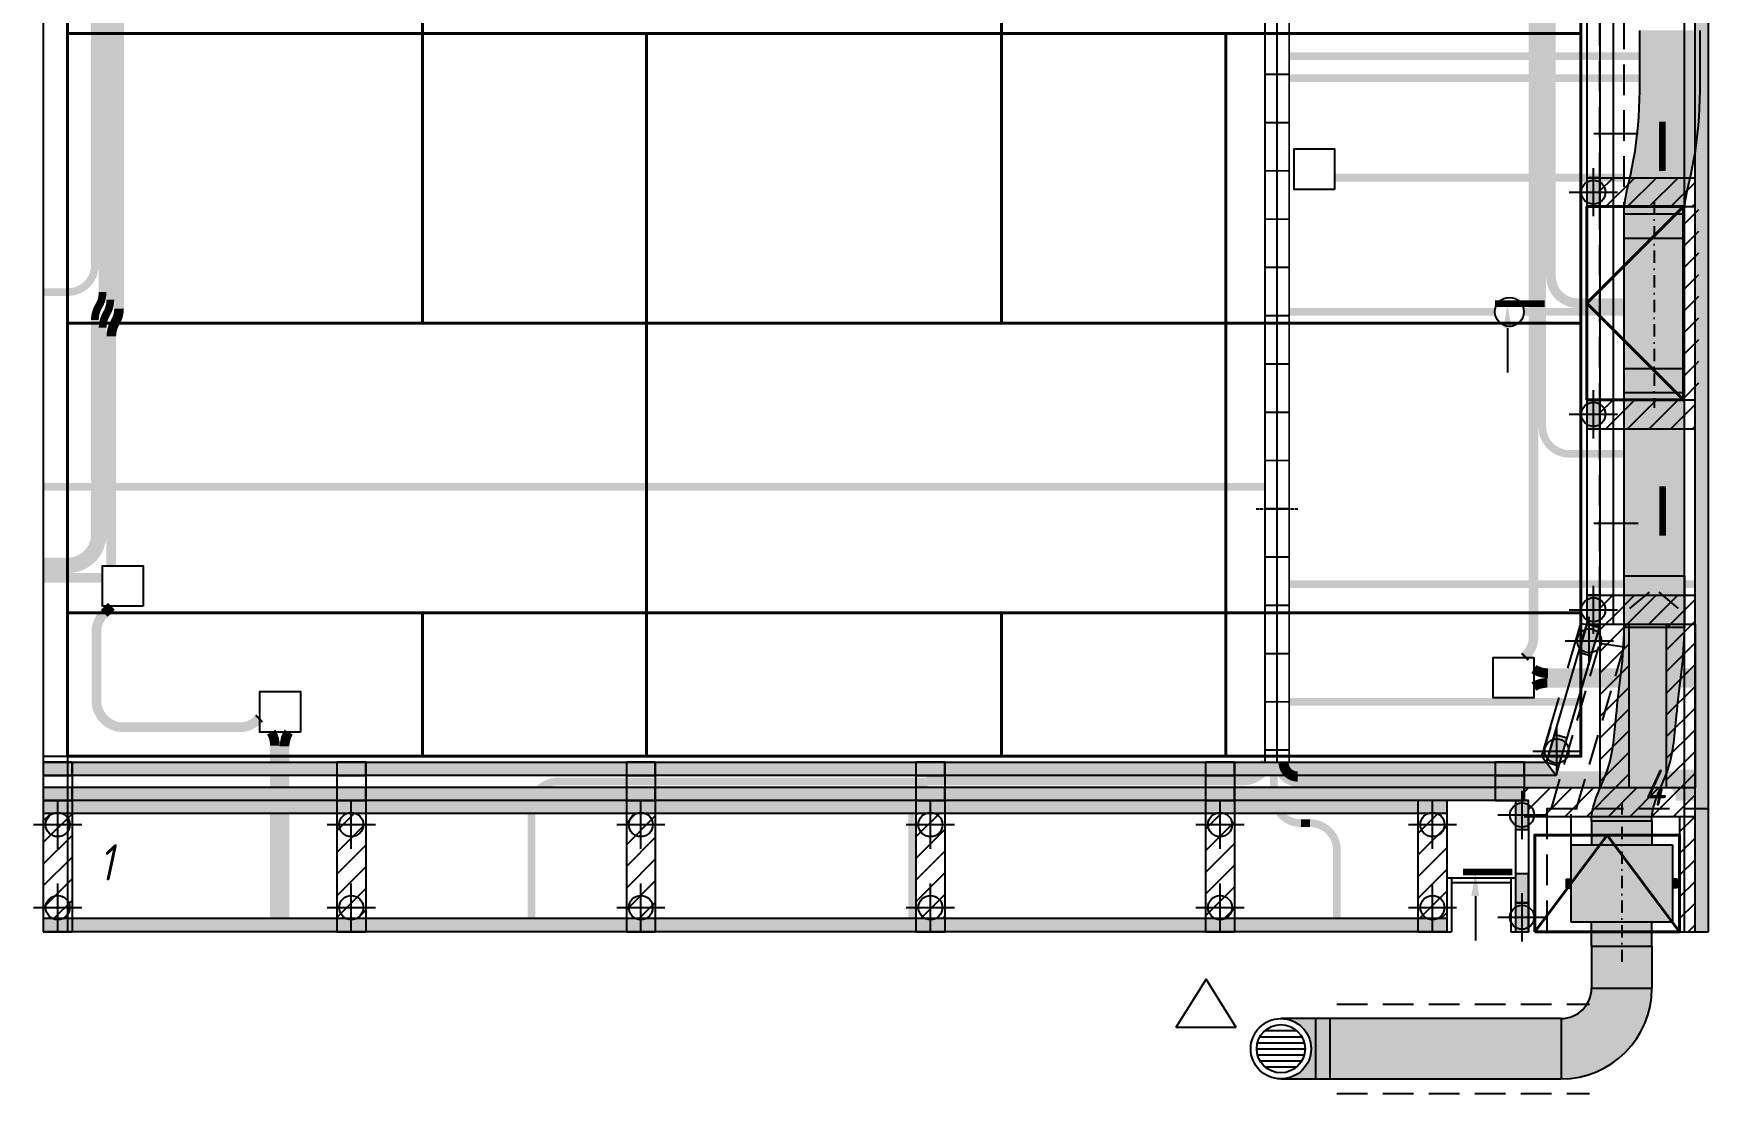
# Model space of a CAD drawing. Header units: millimetres. Extents: x -1962 to 15923, y 2405 to 25636.
# Drawn here: x 4431 to 7911, y 2405 to 4601 of the extents above; entities that cross this region are included whole.
import ezdxf
from ezdxf.enums import TextEntityAlignment as Align

# ---------------------------------------------------------------- set-up
doc = ezdxf.new("R2010")
doc.units = ezdxf.units.MM
doc.header["$PDMODE"] = 34
doc.header["$PDSIZE"] = 50
for name, pattern in [('DASH2DOT', [31.75, 12.7, -6.35, 0, -6.35, 0, -6.35]), ('DASHDOT', [25.4, 12.7, -6.35, 0, -6.35]), ('DASHED', [19.05, 12.7, -6.35])]:
    doc.linetypes.add(name, pattern=pattern)
for name, color, linetype in [('02 ЭОМ и СС', 7, 'Continuous'), ('022 ОВиК приточка', 232, 'Continuous'), ('03 Потолочные конструкции', 5, 'Continuous'), ('031 ГВЛ 1 слой', 7, 'Continuous'), ('032 ГВЛ 2 слой', 7, 'Continuous'), ('05 Кабельные трассы', 7, 'Continuous'), ('10 Перегородки', 4, 'Continuous'), ('12 Разрезы', 7, 'Continuous')]:
    doc.layers.add(name, color=color, linetype=linetype)
doc.layers.add('04 Лючки', color=2, linetype='Continuous', lineweight=40)
doc.styles.add('ГОСТ-ISOCPEUR', font='isocpeui.ttf', dxfattribs={"width": 0.8})

# ---------------------------------------------------------------- blocks, each defined once
blk = doc.blocks.new('решетка d100')
at = {"color": 0, "linetype": 'Continuous', "lineweight": -2}
for p, q in [((-26.5, 30), (26.5, 30)), ((-40, 0), (40, 0)), ((-38.7, 10), (38.7, 10)), ((-34.6, 20), (34.6, 20)), ((-38.7, -10), (38.7, -10)), ((-34.6, -20), (34.6, -20)), ((-26.5, -30), (26.5, -30))]:
    blk.add_line(p, q, dxfattribs=at)
for radius in [50, 40]:
    blk.add_circle((0, 0), radius, dxfattribs=at)
blk = doc.blocks.new('фильтр')
at = {"color": 0, "linetype": 'DASHDOT', "ltscale": 2}
blk.add_line((-105, 248.1), (-105, -92.5), dxfattribs=at)
at = {"color": 0, "lineweight": -2}
for p, q in [((-167.5, 210), (-167.5, 160)), ((-167.5, 210), (-42.5, 210)), ((-42.5, 210), (-42.5, 160)), ((-210, 0), (-210, 160)), ((-210, 160), (0, 160)), ((0, 160), (0, 0)), ((-220, 88.8), (-220, 71.2)), ((-220, 88.8), (-210, 88.8)), ((-220, 71.2), (-210, 71.2)), ((10, 88.8), (0, 88.8)), ((10, 71.2), (0, 71.2)), ((10, 88.8), (10, 71.2)), ((0, 0), (-210, 0)), ((-167.5, -50), (-167.5, 0)), ((-42.5, -50), (-42.5, 0)), ((-167.5, -50), (-42.5, -50))]:
    blk.add_line(p, q, dxfattribs=at)
blk = doc.blocks.new('поворот d125 x 90 сталь')
at = {"color": 0, "lineweight": -2}
for p, q in [((-63, 63), (-63, 188)), ((0, 0), (125, 0))]:
    blk.add_line(p, q, dxfattribs=at)
for radius in [188, 63]:
    blk.add_arc((-63, 0), radius, 0, 90, dxfattribs=at)

msp = doc.modelspace()

# ---------------------------------------------------------------- hatches: boundary and pattern name
at = {"layer": '022 ОВиК приточка', "lineweight": -2}
h = msp.add_hatch(color=256, dxfattribs=at)
edge = h.paths.add_edge_path()
edge.add_spline(control_points=[(7851.234, 4227.115), (7851.234, 4259.242), (7888.806, 4383.178), (7883.734, 4511.961), (7883.734, 4607.115)], knot_values=[0, 0, 0, 0, 96.37978263, 381.84267426, 381.84267426, 381.84267426, 381.84267426], degree=3, periodic=0)
edge.add_line((7883.734, 4607.115), (7758.734, 4607.115))
edge.add_spline(control_points=[(7758.734, 4607.115), (7758.734, 4511.961), (7763.806, 4383.178), (7726.234, 4259.242), (7726.234, 4227.115)], knot_values=[0, 0, 0, 0, 285.46289163, 381.84267426, 381.84267426, 381.84267426, 381.84267426], degree=3, periodic=0)
edge.add_line((7726.234, 4227.115), (7851.234, 4227.115))
h = msp.add_hatch(color=256, dxfattribs=at)
h.paths.add_polyline_path([(7851.234, 4177.115), (7851.234, 4227.115), (7788.734, 4227.115), (7788.734, 4177.115)])
h.paths.add_polyline_path([(7851.234, 3907.115), (7851.234, 4177.115), (7788.734, 4177.115), (7788.734, 3907.115)])
h.paths.add_polyline_path([(7788.734, 4177.115), (7788.734, 4227.115), (7726.234, 4227.115), (7726.234, 4177.115)])
h.paths.add_polyline_path([(7788.734, 3907.115), (7788.734, 4177.115), (7726.234, 4177.115), (7726.234, 3907.115)])
h.paths.add_polyline_path([(7788.734, 3857.115), (7788.734, 3907.115), (7726.234, 3907.115), (7726.234, 3857.115)])
h.paths.add_polyline_path([(7851.234, 3857.115), (7851.234, 3907.115), (7788.734, 3907.115), (7788.734, 3857.115)])
for points in [[(7851.234, 3477.115), (7851.234, 3857.115), (7726.234, 3857.115), (7726.234, 3477.115)], [(7851.234, 3370.115), (7726.234, 3370.115), (7726.234, 3477.115), (7851.234, 3477.115)], [(7721.234, 2920.115), (7721.234, 2970.115), (7658.734, 2970.115), (7658.734, 2920.115)], [(7783.734, 2920.115), (7783.734, 2970.115), (7721.234, 2970.115), (7721.234, 2920.115)], [(7721.234, 2760.115), (7721.234, 2920.115), (7658.734, 2920.115), (7616.234, 2920.115), (7616.234, 2848.873), (7616.234, 2831.358), (7616.234, 2760.115), (7658.734, 2760.115)], [(7826.234, 2760.115), (7826.234, 2831.358), (7826.234, 2848.873), (7826.234, 2920.115), (7783.734, 2920.115), (7721.234, 2920.115), (7721.234, 2760.115), (7783.734, 2760.115)], [(7616.234, 2831.358), (7616.234, 2848.873), (7606.234, 2848.873), (7606.234, 2831.358)], [(7836.234, 2831.358), (7836.234, 2848.873), (7826.234, 2848.873), (7826.234, 2831.358)], [(7721.234, 2710.115), (7721.234, 2760.115), (7658.734, 2760.115), (7658.734, 2710.115)], [(7783.734, 2710.115), (7783.734, 2760.115), (7721.234, 2760.115), (7721.234, 2710.115)], [(7783.734, 2623.115), (7783.734, 2710.115), (7721.234, 2710.115), (7658.734, 2710.115), (7658.734, 2623.115)], [(7595.734, 2435.115, 0.41421356), (7783.734, 2623.115), (7658.734, 2623.115, -0.41421356), (7595.734, 2560.115)], [(7595.734, 2435.115), (7595.734, 2560.115), (7116.688, 2560.115), (7116.688, 2435.115)]]:
    msp.add_hatch(color=256, dxfattribs=at).paths.add_polyline_path(points)
h = msp.add_hatch(color=256, dxfattribs=at)
edge = h.paths.add_edge_path()
edge.add_spline(control_points=[(7786.723, 2995.115), (7793.132, 3023.209), (7827.561, 3083.572), (7834.515, 3211.695), (7851.234, 3308.679), (7851.234, 3370.115)], knot_values=[25.48124347, 25.48124347, 25.48124347, 25.48124347, 112.84580341, 222.96944409, 407.27764169, 407.27764169, 407.27764169, 407.27764169], degree=3, periodic=0)
edge.add_line((7851.234, 3370.115), (7726.234, 3370.115))
edge.add_line((7726.234, 3370.115), (7726.234, 3370.016))
edge.add_line((7726.234, 3370.016), (7726.234, 3330.404))
edge.add_line((7726.234, 3330.404), (7724.539, 3324.642))
edge.add_spline(control_points=[(7724.539, 3324.642), (7721.329, 3278.605), (7708.685, 3196.398), (7702.561, 3083.572), (7668.132, 3023.209), (7661.723, 2995.115)], knot_values=[25.48124347, 25.48124347, 25.48124347, 25.48124347, 164.20457889, 274.32821957, 361.69277952, 361.69277952, 361.69277952, 361.69277952], degree=3, periodic=0)
edge.add_line((7661.723, 2995.115), (7786.723, 2995.115))
edge = h.paths.add_edge_path()
edge.add_line((7658.734, 2970.115), (7721.234, 2970.115))
edge.add_line((7721.234, 2970.115), (7721.234, 2995.115))
edge.add_line((7721.234, 2995.115), (7661.723, 2995.115))
edge.add_spline(control_points=[(7661.723, 2995.115), (7659.853, 2986.921), (7658.734, 2978.609), (7658.734, 2970.115)], knot_values=[0, 0, 0, 0, 25.48124347, 25.48124347, 25.48124347, 25.48124347], degree=3, periodic=0)
edge = h.paths.add_edge_path()
edge.add_spline(control_points=[(7783.734, 2970.115), (7783.734, 2978.609), (7784.853, 2986.921), (7786.723, 2995.115)], knot_values=[0, 0, 0, 0, 25.48124347, 25.48124347, 25.48124347, 25.48124347], degree=3, periodic=0)
edge.add_line((7786.723, 2995.115), (7721.234, 2995.115))
edge.add_line((7721.234, 2995.115), (7721.234, 2970.115))
edge.add_line((7721.234, 2970.115), (7783.734, 2970.115))
h = msp.add_hatch(color=256, dxfattribs=at)
h.paths.add_polyline_path([(7116.688, 2435.115), (7116.688, 2560.115), (7086.688, 2560.115), (7086.688, 2435.115)])
h.paths.add_polyline_path([(7086.688, 2435.115), (7086.688, 2560.115), (7015.188, 2560.115, -0.41421356), (7077.688, 2497.615, -0.41421356), (7015.188, 2435.115)])
at = {"layer": '03 Потолочные конструкции', "lineweight": -2}
for color, points in [(9, [(7901.234, 7090.115), (7901.234, 7510.115), (7841.234, 7510.115), (7841.234, 7483.115), (7873.234, 7483.115), (7873.234, 3376.93), (7873.234, 3038.99), (7873.234, 2740.115), (7901.234, 2740.115), (7901.234, 6980.115)]), (252, [(7649.234, 4242.115), (7676.234, 4242.115), (7676.234, 4302.115), (7649.234, 4302.115)]), (252, [(7649.234, 3782.115), (7676.234, 3782.115), (7676.234, 3842.115), (7649.234, 3842.115)]), (252, [(7649.234, 3376.93), (7676.234, 3376.93), (7676.234, 3436.93), (7649.234, 3436.93)]), (252, [(7632.302, 3319.368), (7658.205, 3311.749), (7675.137, 3369.31), (7649.234, 3376.93)]), (252, [(7565.122, 3090.99), (7591.025, 3083.371), (7607.957, 3140.932), (7582.055, 3148.552)]), (252, [(4451.234, 3090.99), (4451.234, 3063.99), (4511.234, 3063.99), (4511.234, 3090.99)]), (252, [(5059.234, 3090.99), (5059.234, 3063.99), (5119.234, 3063.99), (5119.234, 3090.99)]), (252, [(5659.234, 3090.99), (5659.234, 3063.99), (5719.234, 3063.99), (5719.234, 3090.99)]), (252, [(6259.234, 3090.99), (6259.234, 3063.99), (6319.234, 3063.99), (6319.234, 3090.99)]), (252, [(6859.234, 3090.99), (6859.234, 3063.99), (6919.234, 3063.99), (6919.234, 3090.99)]), (252, [(7459.234, 3090.99), (7459.234, 3063.99), (7519.234, 3063.99), (7519.234, 3090.99)]), (252, [(4451.234, 3038.99), (4451.234, 3011.99), (4511.234, 3011.99), (4511.234, 3038.99)]), (252, [(5059.234, 3038.99), (5059.234, 3011.99), (5119.234, 3011.99), (5119.234, 3038.99)]), (252, [(5659.234, 3038.99), (5659.234, 3011.99), (5719.234, 3011.99), (5719.234, 3038.99)]), (252, [(6259.234, 3038.99), (6259.234, 3011.99), (6319.234, 3011.99), (6319.234, 3038.99)]), (252, [(6859.234, 3038.99), (6859.234, 3011.99), (6919.234, 3011.99), (6919.234, 3038.99)]), (252, [(7459.234, 3038.99), (7459.234, 3011.99), (7519.234, 3011.99), (7519.234, 3038.99)]), (252, [(7501.234, 2951.99), (7528.234, 2951.99), (7528.234, 3011.99), (7501.234, 3011.99)]), (252, [(7501.234, 2800.115), (7528.234, 2800.115), (7528.234, 2860.115), (7501.234, 2860.115)]), (252, [(7501.234, 2740.115), (7528.234, 2740.115), (7528.234, 2800.115), (7501.234, 2800.115)])]:
    msp.add_hatch(color=color, dxfattribs=at).paths.add_polyline_path(points)
h = msp.add_hatch(dxfattribs=at)
h.set_pattern_fill('ANSI31', color=256, scale=10, style=0)
h.set_pattern_definition([(45, (0, 460), (-22.45064, 22.45064), [])])
h.paths.add_polyline_path([(7873.234, 4242.115), (7873.234, 4302.115), (7703.234, 4302.115), (7703.234, 4242.115)])
h.paths.add_polyline_path([(7703.234, 4242.115), (7703.234, 4302.115), (7676.234, 4302.115), (7676.234, 4242.115)])
h = msp.add_hatch(dxfattribs=at)
h.set_pattern_fill('ANSI31', color=256, scale=10, style=0)
h.set_pattern_definition([(45, (8, 0), (-22.45064, 22.45064), [])])
h.paths.add_polyline_path([(7881.234, 3842.115), (7881.234, 4242.115), (7849.234, 4242.115), (7849.234, 3842.115)])
h = msp.add_hatch(dxfattribs=at)
h.set_pattern_fill('ANSI31', color=256, scale=10, style=0)
h.paths.add_polyline_path([(7873.234, 3782.115), (7873.234, 3842.115), (7703.234, 3842.115), (7703.234, 3782.115)])
h.paths.add_polyline_path([(7703.234, 3782.115), (7703.234, 3842.115), (7676.234, 3842.115), (7676.234, 3782.115)])
h = msp.add_hatch(dxfattribs=at)
h.set_pattern_fill('ANSI31', color=256, scale=10, style=0)
h.paths.add_polyline_path([(7703.234, 3376.93), (7703.234, 3436.93), (7676.234, 3436.93), (7676.234, 3376.93)])
h = msp.add_hatch(dxfattribs=at)
h.set_pattern_fill('ANSI31', color=256, scale=10, style=0)
h.paths.add_polyline_path([(7873.234, 3376.93), (7873.234, 3436.93), (7703.234, 3436.93), (7703.234, 3376.93)])
h = msp.add_hatch(dxfattribs=at)
h.set_pattern_fill('ANSI31', color=256, scale=10, style=0)
h.paths.add_polyline_path([(7736.234, 3038.99), (7736.234, 3376.93), (7676.234, 3376.93), (7676.234, 3038.99)])
h = msp.add_hatch(dxfattribs=at)
h.set_pattern_fill('ANSI31', color=256, scale=10, style=0)
h.paths.add_polyline_path([(7873.234, 3038.99), (7873.234, 3376.93), (7813.234, 3376.93), (7813.234, 3038.99)])
h = msp.add_hatch(color=9, dxfattribs=at)
h.paths.add_polyline_path([(7585.324, 3063.99), (7565.122, 3090.99), (7519.234, 3090.99), (7519.234, 3063.99)])
h.paths.add_polyline_path([(7459.234, 3063.99), (7459.234, 3090.99), (6919.234, 3090.99), (6919.234, 3063.99)])
h.paths.add_polyline_path([(6859.234, 3063.99), (6859.234, 3090.99), (6319.234, 3090.99), (6319.234, 3063.99)])
h.paths.add_polyline_path([(6259.234, 3063.99), (6259.234, 3090.99), (5719.234, 3090.99), (5719.234, 3063.99)])
h.paths.add_polyline_path([(5659.234, 3063.99), (5659.234, 3090.99), (5119.234, 3090.99), (5119.234, 3063.99)])
h.paths.add_polyline_path([(5059.234, 3063.99), (5059.234, 3090.99), (4511.234, 3090.99), (4511.234, 3063.99)])
h = msp.add_hatch(color=9, dxfattribs=at)
h.paths.add_polyline_path([(5059.234, 3011.99), (5059.234, 3038.99), (4511.234, 3038.99), (4511.234, 3011.99)])
h.paths.add_polyline_path([(5659.234, 3011.99), (5659.234, 3038.99), (5119.234, 3038.99), (5119.234, 3011.99)])
h.paths.add_polyline_path([(6259.234, 3011.99), (6259.234, 3038.99), (5719.234, 3038.99), (5719.234, 3011.99)])
h.paths.add_polyline_path([(6859.234, 3011.99), (6859.234, 3038.99), (6319.234, 3038.99), (6319.234, 3011.99)])
h.paths.add_polyline_path([(7459.234, 3011.99), (7459.234, 3038.99), (6919.234, 3038.99), (6919.234, 3011.99)])
h = msp.add_hatch(dxfattribs=at)
h.set_pattern_fill('ANSI31', color=256, scale=10, style=0)
h.paths.add_polyline_path([(7873.234, 2978.99), (7873.234, 3038.99), (7519.234, 3038.99), (7519.234, 3011.99), (7528.234, 3011.99), (7528.234, 2978.99)])
h = msp.add_hatch(color=9, dxfattribs=at)
h.paths.add_polyline_path([(7299.234, 2984.99), (7299.234, 3011.99), (6919.234, 3011.99), (6919.234, 2984.99)])
h.paths.add_polyline_path([(6859.234, 2984.99), (6859.234, 3011.99), (6319.234, 3011.99), (6319.234, 2984.99)])
h.paths.add_polyline_path([(6259.234, 2984.99), (6259.234, 3011.99), (5719.234, 3011.99), (5719.234, 2984.99)])
h.paths.add_polyline_path([(5659.234, 2984.99), (5659.234, 3011.99), (5119.234, 3011.99), (5119.234, 2984.99)])
h.paths.add_polyline_path([(5059.234, 2984.99), (5059.234, 3011.99), (4511.234, 3011.99), (4511.234, 2984.99)])
h.paths.add_polyline_path([(4511.234, 2984.99), (4511.234, 3011.99), (4451.234, 3011.99), (4451.234, 2984.99)])
h.paths.add_polyline_path([(5119.234, 2984.99), (5119.234, 3011.99), (5059.234, 3011.99), (5059.234, 2984.99)])
h.paths.add_polyline_path([(5719.234, 2984.99), (5719.234, 3011.99), (5659.234, 3011.99), (5659.234, 2984.99)])
h.paths.add_polyline_path([(6319.234, 2984.99), (6319.234, 3011.99), (6259.234, 3011.99), (6259.234, 2984.99)])
h.paths.add_polyline_path([(6919.234, 2984.99), (6919.234, 3011.99), (6859.234, 3011.99), (6859.234, 2984.99)])
h.paths.add_polyline_path([(7359.234, 2984.99), (7359.234, 3011.99), (7299.234, 3011.99), (7299.234, 2984.99)])
h = msp.add_hatch(dxfattribs=at)
h.set_pattern_fill('ANSI31', color=256, scale=10, style=0)
h.paths.add_polyline_path([(4511.234, 2767.115), (4511.234, 2984.99), (4451.234, 2984.99), (4451.234, 2767.115)])
h = msp.add_hatch(dxfattribs=at)
h.set_pattern_fill('ANSI31', color=256, scale=10, style=0)
h.paths.add_polyline_path([(5119.234, 2767.115), (5119.234, 2984.99), (5059.234, 2984.99), (5059.234, 2767.115)])
h = msp.add_hatch(dxfattribs=at)
h.set_pattern_fill('ANSI31', color=256, scale=10, style=0)
h.paths.add_polyline_path([(5719.234, 2767.115), (5719.234, 2984.99), (5659.234, 2984.99), (5659.234, 2767.115)])
h = msp.add_hatch(dxfattribs=at)
h.set_pattern_fill('ANSI31', color=256, scale=10, style=0)
h.paths.add_polyline_path([(6319.234, 2767.115), (6319.234, 2984.99), (6259.234, 2984.99), (6259.234, 2767.115)])
h = msp.add_hatch(dxfattribs=at)
h.set_pattern_fill('ANSI31', color=256, scale=10, style=0)
h.paths.add_polyline_path([(6919.234, 2767.115), (6919.234, 2984.99), (6859.234, 2984.99), (6859.234, 2767.115)])
h = msp.add_hatch(dxfattribs=at)
h.set_pattern_fill('ANSI31', color=256, scale=10, style=0)
h.paths.add_polyline_path([(7359.234, 2767.115), (7359.234, 2984.99), (7299.234, 2984.99), (7299.234, 2767.115)])
h = msp.add_hatch(dxfattribs=at)
h.set_pattern_fill('ANSI31', color=256, scale=10, style=0)
h.paths.add_polyline_path([(7873.234, 2740.115), (7873.234, 2978.99), (7841.234, 2978.99), (7841.234, 2740.115)])
h = msp.add_hatch(color=9, dxfattribs=at)
h.paths.add_polyline_path([(7299.234, 2740.115), (7299.234, 2767.115), (6919.234, 2767.115), (6919.234, 2740.115)])
h.paths.add_polyline_path([(6859.234, 2740.115), (6859.234, 2767.115), (6319.234, 2767.115), (6319.234, 2740.115)])
h.paths.add_polyline_path([(6259.234, 2740.115), (6259.234, 2767.115), (5719.234, 2767.115), (5719.234, 2740.115)])
h.paths.add_polyline_path([(5659.234, 2740.115), (5659.234, 2767.115), (5119.234, 2767.115), (5119.234, 2740.115)])
h.paths.add_polyline_path([(5059.234, 2740.115), (5059.234, 2767.115), (4511.234, 2767.115), (4511.234, 2740.115)])
h.paths.add_polyline_path([(4511.234, 2740.115), (4511.234, 2767.115), (4451.234, 2767.115), (4451.234, 2740.115)])
h.paths.add_polyline_path([(5119.234, 2740.115), (5119.234, 2767.115), (5059.234, 2767.115), (5059.234, 2740.115)])
h.paths.add_polyline_path([(5719.234, 2740.115), (5719.234, 2767.115), (5659.234, 2767.115), (5659.234, 2740.115)])
h.paths.add_polyline_path([(6319.234, 2740.115), (6319.234, 2767.115), (6259.234, 2767.115), (6259.234, 2740.115)])
h.paths.add_polyline_path([(6919.234, 2740.115), (6919.234, 2767.115), (6859.234, 2767.115), (6859.234, 2740.115)])
h.paths.add_polyline_path([(7359.234, 2740.115), (7359.234, 2767.115), (7299.234, 2767.115), (7299.234, 2740.115)])

# ---------------------------------------------------------------- linework, layer by layer
at = {"layer": '02 ЭОМ и СС', "color": 3}
msp.add_lwpolyline([(4451.234, 4065.115, 16, 16, 0), (4502.234, 4065.115, 16, 16, 0.41421356), (4558.234, 4121.115, 16, 16, 0), (4558.234, 5257.426, 16, 16, -0.13610611), (4566.234, 5286.271, 16, 16, 0.13610611), (4574.234, 5315.115, 16, 16, 0), (4574.234, 5809.426, 16, 16, -0.13610611), (4582.234, 5838.271, 16, 16, 0.13610611), (4590.234, 5867.115, 16, 16, 0), (4590.234, 7354.115, 16, 16, -0.41421356), (4700.234, 7464.115, 16, 16, 0), (6982.4, 7464.115, 16, 16, 0)], format="xyseb", dxfattribs=at)
at = {"layer": '02 ЭОМ и СС', "color": 111, "const_width": 16}
msp.add_lwpolyline([(4451.234, 3507.115), (4502.234, 3507.115, 0.41421356), (4558.234, 3563.115), (4558.234, 4007.426, -0.13610611), (4566.234, 4036.271, 0.13610611), (4574.234, 4065.115), (4574.234, 5241.426, -0.13610611), (4582.234, 5270.271, 0.13610611), (4590.234, 5299.115), (4590.234, 5793.426, -0.13610611), (4598.234, 5822.271, 0.13610611), (4606.234, 5851.115), (4606.234, 7354.115, -0.41421356), (4700.234, 7448.115), (6982.4, 7448.115)], format="xyb", dxfattribs=at)
at = {"layer": '02 ЭОМ и СС', "color": 5}
msp.add_lwpolyline([(7526.734, 7099.615, 20, 20, 0), (7558.332, 7068.017, 20, 20, -0.19891237), (7574.734, 7028.419, 20, 20, 0), (7574.734, 4098.115, 20, 20, 0.41421356), (7630.734, 4042.115, 20, 20, 0), (7726.234, 4042.115, 20, 20, 0)], format="xyseb", dxfattribs=at)
at = {"layer": '02 ЭОМ и СС', "color": 3, "const_width": 16}
for points in [[(7478.129, 6518.481), (7513.019, 6483.591, -0.19891237), (7524.734, 6455.307), (7524.734, 5550.115, 0.13610611), (7532.734, 5521.271, -0.13610611), (7540.734, 5492.426), (7540.734, 5153.306, 0.13610611), (7548.734, 5124.461, -0.13610611), (7556.734, 5095.617), (7556.734, 3786.115, 0.41421356), (7612.734, 3730.115), (7756.984, 3730.115)], [(4664.842, 5859.656), (4622.636, 5817.451, 0.19891237), (4606.234, 5777.853), (4606.234, 5283.115, -0.13610611), (4598.234, 5254.271, 0.13610611), (4590.234, 5225.426), (4590.234, 4049.115, -0.13610611), (4582.234, 4020.271, 0.13610611), (4574.234, 3991.426), (4574.234, 3563.46, -0.41512817), (4502.234, 3491.115), (4451.234, 3491.115)]]:
    msp.add_lwpolyline(points, format="xyb", dxfattribs=at)
at = {"layer": '02 ЭОМ и СС', "color": 1}
for points in [[(4704.234, 5859.656, 20, 20, 0), (4640.636, 5796.058, 20, 20, 0.19891237), (4624.234, 5756.46, 20, 20, 0), (4624.234, 5265.115, 20, 20, -0.13610611), (4616.234, 5236.271, 20, 20, 0.13610611), (4608.234, 5207.426, 20, 20, 0), (4608.234, 4031.115, 20, 20, -0.13610611), (4600.234, 4002.271, 20, 20, 0.13610611), (4592.234, 3973.426, 20, 20, 0), (4592.234, 3498.344, 20, 20, 0)], [(7458.734, 4024.115, 16, 16, 0), (7032.4, 4024.115, 16, 16, 0)], [(7726.234, 4024.115, 16, 16, 0), (7518.734, 4024.115, 16, 16, 0)], [(4592.234, 3414.344, 20, 20, 0), (4577.636, 3399.746, 20, 20, 0.19891237), (4561.234, 3360.148, 20, 20, 0), (4561.234, 3219.49, 20, 20, 0.41421356), (4617.234, 3163.49, 20, 20, 0), (4857.393, 3163.49, 20, 20, 0.19891237), (4896.991, 3179.892, 20, 20, 0), (4899.898, 3182.799, 20, 20, 0)]]:
    msp.add_lwpolyline(points, format="xyseb", dxfattribs=at)
at = {"layer": '02 ЭОМ и СС', "color": 1, "flags": 128}
msp.add_lwpolyline([(7500.756, 4698.981, 20, 20, 0), (7522.332, 4677.405, 20, 20, -0.19891237), (7538.734, 4637.807, 20, 20, 0), (7538.734, 3351.005, 20, 20, -0.19891237), (7522.332, 3311.407, 20, 20, 0), (7519.204, 3308.278, 20, 20, 0)], format="xyseb", dxfattribs=at)
at = {"layer": '02 ЭОМ и СС', "color": 6, "const_width": 16, "flags": 128}
for points in [[(7901.234, 4554.115), (7032.4, 4554.115)], [(7901.234, 4508.111), (7032.4, 4508.111)], [(4451.234, 3661.763), (6982.4, 3661.763)]]:
    msp.add_lwpolyline(points, dxfattribs=at)
at = {"layer": '02 ЭОМ и СС', "lineweight": -2}
for points in [[(7126.4, 4277.942), (7042.4, 4277.942), (7042.4, 4361.942), (7126.4, 4361.942)], [(4658.234, 3414.344), (4574.234, 3414.344), (4574.234, 3498.344), (4658.234, 3498.344)], [(7539.182, 3308.278), (7539.182, 3224.278), (7455.182, 3224.278), (7455.182, 3308.278)], [(4983.898, 3153.49), (4899.898, 3153.49), (4899.898, 3237.49), (4983.898, 3237.49)]]:
    msp.add_lwpolyline(points, close=True, dxfattribs=at)
at = {"layer": '02 ЭОМ и СС', "color": 7, "const_width": 16}
for points in [[(7726.234, 4302.115), (7126.4, 4302.115)], [(7901.234, 3460.115), (7032.4, 3460.115)], [(7640.545, 3216.278), (7032.54, 3216.278)]]:
    msp.add_lwpolyline(points, dxfattribs=at)
at = {"layer": '02 ЭОМ и СС', "color": 1, "const_width": 20}
msp.add_lwpolyline([(4451.234, 3473.115), (4574.234, 3473.115)], dxfattribs=at)
for points in [[(7901.234, 3275.615), (7568.64, 3275.615, -0.1393703), (7539.182, 3283.989, -0.05793594)], [(7901.234, 3255.615), (7567.313, 3255.615, 0.13233903), (7539.182, 3248.037, 0.06486582)], [(4931.234, 2740.115), (4931.234, 3125.359, 0.13233903), (4923.656, 3153.49, 0.06486582)], [(4951.234, 2740.115), (4951.234, 3124.033, -0.1393703), (4959.608, 3153.49, -0.05793594)]]:
    msp.add_lwpolyline(points, format="xyb", dxfattribs=at)
at = {"layer": '02 ЭОМ и СС', "color": 7}
for points in [[(6991.066, 3090.99, 16, 16, -0.33131222), (6937.098, 3051.49, 16, 16, 0), (5518.567, 3051.49, 16, 16, 0)], [(7000.765, 3090.99, 16, 16, 0), (7000.765, 3020.99, 16, 16, 0.41421356), (7056.765, 2964.99, 16, 16, 0), (7075.234, 2964.99, 16, 16, 0)], [(5518.567, 3051.49, 16, 16, 0.41421356), (5462.567, 2995.49, 16, 16, 0), (5462.567, 2767.115, 16, 16, 0)], [(7833.194, 3051.49, 16, 16, 0), (7901.234, 3051.49, 16, 16, 0)], [(7833.194, 3019.49, 16, 16, 0), (7901.234, 3019.49, 16, 16, 0)], [(7075.234, 2964.99, 16, 16, -0.41421356), (7131.234, 2908.99, 16, 16, 0), (7131.234, 2767.115, 16, 16, 0)]]:
    msp.add_lwpolyline(points, format="xyseb", dxfattribs=at)
at = {"layer": '02 ЭОМ и СС', "color": 254}
for points in [[(6981.51, 3093.937, 16, 16, -0.3315426), (6937.141, 3061.49, 16, 16, 0), (6317.247, 3061.49, 16, 16, 0)], [(6317.247, 3061.49, 16, 16, 0.41421356), (6251.247, 2995.49, 16, 16, 0), (6251.247, 2740.115, 16, 16, 0)], [(7833.194, 3067.49, 16, 16, 0), (7901.234, 3067.49, 16, 16, 0)], [(7833.194, 3035.49, 16, 16, 0), (7901.234, 3035.49, 16, 16, 0)]]:
    msp.add_lwpolyline(points, format="xyseb", dxfattribs=at)
at = {"layer": '02 ЭОМ и СС', "color": 7, "const_width": 16}
for points in [[(7008.227, 3090.99, 0.41421356), (7050.227, 3048.99), (7821.521, 3048.99), (7851.021, 3019.49)], [(7018.227, 3090.99, 0.41421356), (7050.227, 3058.99), (7851.021, 3058.99)]]:
    msp.add_lwpolyline(points, format="xyb", dxfattribs=at)
at = {"layer": '02 ЭОМ и СС', "color": 254, "const_width": 16}
for points in [[(7013.227, 3090.99, 0.41421356), (7050.227, 3053.99), (7832.521, 3053.99), (7851.021, 3035.49)], [(7023.227, 3090.99, 0.41421356), (7050.227, 3063.99), (7851.021, 3063.99)]]:
    msp.add_lwpolyline(points, format="xyb", dxfattribs=at)
at = {"layer": '02 ЭОМ и СС', "lineweight": -2}
msp.add_circle((7488.734, 4024.115), 30, dxfattribs=at)
at = {"layer": '022 ОВиК приточка', "color": 7, "linetype": 'DASHED', "lineweight": -2, "ltscale": 5}
for p, q in [((7676.234, 3337.606), (7676.234, 7090.115)), ((7726.234, 3330.404), (7726.234, 7090.115)), ((7585.324, 3063.99), (7675.137, 3369.31)), ((7575.487, 2995.115), (7676.234, 3337.606)), ((7627.606, 2995.115), (7726.234, 3330.404)), ((7676.234, 3337.606), (7726.234, 3330.404)), ((7566.234, 2995.115), (7566.234, 2740.115)), ((7566.234, 2995.115), (7901.234, 2995.115)), ((7616.234, 2920.115), (7616.234, 2995.115)), ((7131.234, 2590.115), (7654.475, 2590.115)), ((7131.234, 2405.115), (7654.475, 2405.115))]:
    msp.add_line(p, q, dxfattribs=at)
at = {"layer": '022 ОВиК приточка', "color": 7, "linetype": 'DASHDOT', "ltscale": 2}
msp.add_line((7788.734, 4252.835), (7788.734, 3825.508), dxfattribs=at)
at = {"layer": '022 ОВиК приточка', "color": 7}
for p, q in [((7726.234, 3857.115), (7726.234, 4227.115)), ((7738.382, 3409.981), (7778.759, 3443.34)), ((7839.087, 3409.981), (7798.71, 3443.34)), ((6860.134, 2641.971), (6797.634, 2541.971)), ((6922.634, 2541.971), (6860.134, 2641.971)), ((6922.634, 2541.971), (6797.634, 2541.971)), ((7116.688, 2560.115), (7015.188, 2560.115)), ((7086.688, 2560.115), (7086.688, 2435.115)), ((7116.688, 2560.115), (7116.688, 2435.115)), ((7595.734, 2560.115), (7116.688, 2560.115)), ((7015.188, 2435.115), (7116.688, 2435.115)), ((7116.688, 2435.115), (7595.734, 2435.115))]:
    msp.add_line(p, q, dxfattribs=at)
at = {"layer": '022 ОВиК приточка', "color": 7, "lineweight": -2}
for p, q in [((7726.234, 4227.115), (7851.234, 4227.115)), ((7851.234, 3857.115), (7851.234, 4227.115)), ((7726.234, 4177.115), (7851.234, 4177.115)), ((7726.234, 3907.115), (7851.234, 3907.115)), ((7726.234, 3477.115), (7726.234, 3857.115)), ((7726.234, 3857.115), (7851.234, 3857.115)), ((7851.234, 3477.115), (7851.234, 3857.115)), ((7658.734, 2710.115), (7658.734, 2623.115)), ((7783.734, 2710.115), (7783.734, 2623.115))]:
    msp.add_line(p, q, dxfattribs=at)
at = {"layer": '022 ОВиК приточка', "color": 7, "flags": 128}
msp.add_lwpolyline([(7851.234, 3370.115), (7726.234, 3370.115), (7726.234, 3477.115), (7851.234, 3477.115)], close=True, dxfattribs=at)
at = {"layer": '022 ОВиК приточка', "color": 7}
msp.add_circle((7015.188, 2497.615), 62.5, dxfattribs=at)
at = {"layer": '022 ОВиК приточка', "color": 7, "lineweight": -2, "start_tangent": (0, 1), "end_tangent": (0, 1)}
for points in [[(7726.234, 4227.115), (7742.484, 4322.115), (7758.734, 4607.115)], [(7851.234, 4227.115), (7867.484, 4322.115), (7883.734, 4607.115)]]:
    msp.add_spline(points, degree=3, dxfattribs=at)
at = {"layer": '022 ОВиК приточка', "color": 7, "start_tangent": (0, 1), "end_tangent": (0, 1)}
for points in [[(7658.734, 2970.115), (7692.56, 3077.772), (7709.752, 3186.546), (7726.234, 3370.115)], [(7783.734, 2970.115), (7817.56, 3077.772), (7834.752, 3186.546), (7851.234, 3370.115)]]:
    msp.add_spline(points, degree=3, dxfattribs=at)
at = {"layer": '03 Потолочные конструкции', "lineweight": -2}
for p, q in [((7873.234, 2740.115), (7873.234, 7483.115)), ((7901.234, 2740.115), (7901.234, 7090.115)), ((7649.234, 4302.115), (7873.234, 4302.115)), ((7649.234, 4242.115), (7873.234, 4242.115)), ((7649.234, 4242.115), (7649.234, 3842.115)), ((7849.234, 3842.115), (7849.234, 4242.115)), ((7649.234, 3842.115), (7873.234, 3842.115)), ((7649.234, 3782.115), (7873.234, 3782.115)), ((7649.234, 3436.93), (7873.234, 3436.93)), ((7565.122, 3090.99), (7649.234, 3376.93)), ((7649.234, 3376.93), (7873.234, 3376.93)), ((7676.234, 3376.93), (7676.234, 3038.99)), ((7736.234, 3376.93), (7736.234, 3038.99)), ((7813.234, 3376.93), (7813.234, 3038.99)), ((7873.234, 3376.93), (7873.234, 3038.99)), ((7585.324, 3063.99), (7676.234, 3373.041)), ((4451.234, 3103.49), (4451.234, 2999.49)), ((7555.77, 3103.49), (7585.324, 3063.99)), ((7585.324, 3063.99), (4451.234, 3063.99)), ((4511.234, 3090.99), (4511.234, 3011.99)), ((5059.234, 3090.99), (5059.234, 3011.99)), ((5119.234, 3090.99), (5119.234, 3011.99)), ((5659.234, 3090.99), (5659.234, 3011.99)), ((5719.234, 3090.99), (5719.234, 3011.99)), ((6259.234, 3090.99), (6259.234, 3011.99)), ((6319.234, 3090.99), (6319.234, 3011.99)), ((6859.234, 3090.99), (6859.234, 3011.99)), ((6919.234, 3090.99), (6919.234, 3011.99)), ((7459.234, 3090.99), (7459.234, 3011.99)), ((7519.234, 3090.99), (7519.234, 3011.99)), ((7519.234, 3038.99), (4451.234, 3038.99)), ((7519.234, 3038.99), (7873.234, 3038.99)), ((4451.234, 3011.99), (4451.234, 2740.115)), ((7519.234, 3011.99), (4451.234, 3011.99)), ((4511.234, 3011.99), (4511.234, 2740.115)), ((5059.234, 3011.99), (5059.234, 2740.115)), ((5119.234, 3011.99), (5119.234, 2740.115)), ((5659.234, 3011.99), (5659.234, 2740.115)), ((5719.234, 3011.99), (5719.234, 2740.115)), ((6259.234, 3011.99), (6259.234, 2740.115)), ((6319.234, 3011.99), (6319.234, 2740.115)), ((6859.234, 3011.99), (6859.234, 2740.115)), ((6919.234, 3011.99), (6919.234, 2740.115)), ((7299.234, 3011.99), (7299.234, 2740.115)), ((7359.234, 3011.99), (7359.234, 2740.115)), ((7359.234, 2984.99), (4451.234, 2984.99)), ((7519.234, 2978.99), (7873.234, 2978.99)), ((7368.734, 2851.49), (7368.734, 2740.115)), ((7359.234, 2767.115), (4451.234, 2767.115)), ((4451.234, 2740.115), (4511.234, 2740.115)), ((7359.234, 2740.115), (4451.234, 2740.115)), ((5059.234, 2740.115), (5119.234, 2740.115)), ((5659.234, 2740.115), (5719.234, 2740.115)), ((6259.234, 2740.115), (6319.234, 2740.115)), ((6859.234, 2740.115), (6919.234, 2740.115)), ((7299.234, 2740.115), (7368.734, 2740.115)), ((7873.234, 2740.115), (7901.234, 2740.115))]:
    msp.add_line(p, q, dxfattribs=at)
at = {"layer": '03 Потолочные конструкции', "linetype": 'DASHED', "ltscale": 10}
for p, q in [((7636.734, 6133.675), (7636.734, 3378.73)), ((7555.77, 3103.49), (7636.734, 3378.73)), ((7636.734, 3378.73), (7676.234, 3373.041)), ((4451.234, 3103.49), (7555.77, 3103.49))]:
    msp.add_line(p, q, dxfattribs=at)
at = {"layer": '03 Потолочные конструкции', "ltscale": 10}
for p, q in [((7649.234, 6129.787), (7649.234, 3376.93)), ((7676.234, 6131.764), (7676.234, 3376.93)), ((7703.234, 6136.223), (7703.234, 3376.93)), ((4451.234, 3090.99), (7565.122, 3090.99)), ((7501.234, 3011.99), (7501.234, 2740.115)), ((7528.234, 2978.99), (7528.234, 2740.115)), ((7841.234, 2978.99), (7841.234, 2740.115)), ((7359.234, 2851.49), (7501.234, 2851.49)), ((7368.734, 2841.99), (7491.234, 2841.99)), ((7491.234, 2851.49), (7491.234, 2740.115)), ((7491.234, 2740.115), (7528.234, 2740.115)), ((7841.234, 2740.115), (7901.234, 2740.115))]:
    msp.add_line(p, q, dxfattribs=at)
at = {"layer": '03 Потолочные конструкции', "color": 4}
for p in [(7573.419, 3163.49), (7563.712, 3130.49)]:
    msp.add_line(p, (7555.77, 3103.49), dxfattribs=at)
at = {"layer": '03 Потолочные конструкции', "lineweight": -2}
for points in [[(7649.234, 4242.115), (7676.234, 4242.115), (7676.234, 4302.115), (7649.234, 4302.115)], [(7649.234, 3782.115), (7676.234, 3782.115), (7676.234, 3842.115), (7649.234, 3842.115)], [(7649.234, 3376.93), (7676.234, 3376.93), (7676.234, 3436.93), (7649.234, 3436.93)], [(7632.302, 3319.368), (7658.205, 3311.749), (7675.137, 3369.31), (7649.234, 3376.93)], [(7565.122, 3090.99), (7591.025, 3083.371), (7607.957, 3140.932), (7582.055, 3148.552)], [(4451.234, 3090.99), (4451.234, 3063.99), (4511.234, 3063.99), (4511.234, 3090.99)], [(5059.234, 3090.99), (5059.234, 3063.99), (5119.234, 3063.99), (5119.234, 3090.99)], [(5659.234, 3090.99), (5659.234, 3063.99), (5719.234, 3063.99), (5719.234, 3090.99)], [(6259.234, 3090.99), (6259.234, 3063.99), (6319.234, 3063.99), (6319.234, 3090.99)], [(6859.234, 3090.99), (6859.234, 3063.99), (6919.234, 3063.99), (6919.234, 3090.99)], [(7459.234, 3090.99), (7459.234, 3063.99), (7519.234, 3063.99), (7519.234, 3090.99)], [(4451.234, 3038.99), (4451.234, 3011.99), (4511.234, 3011.99), (4511.234, 3038.99)], [(5059.234, 3038.99), (5059.234, 3011.99), (5119.234, 3011.99), (5119.234, 3038.99)], [(5659.234, 3038.99), (5659.234, 3011.99), (5719.234, 3011.99), (5719.234, 3038.99)], [(6259.234, 3038.99), (6259.234, 3011.99), (6319.234, 3011.99), (6319.234, 3038.99)], [(6859.234, 3038.99), (6859.234, 3011.99), (6919.234, 3011.99), (6919.234, 3038.99)], [(7459.234, 3038.99), (7459.234, 3011.99), (7519.234, 3011.99), (7519.234, 3038.99)], [(7501.234, 2951.99), (7528.234, 2951.99), (7528.234, 3011.99), (7501.234, 3011.99)], [(7501.234, 2800.115), (7528.234, 2800.115), (7528.234, 2860.115), (7501.234, 2860.115)], [(7501.234, 2740.115), (7528.234, 2740.115), (7528.234, 2800.115), (7501.234, 2800.115)]]:
    msp.add_lwpolyline(points, close=True, dxfattribs=at)
at = {"layer": '03 Потолочные конструкции', "ltscale": 10}
for p in [(7662.734, 4272.115), (7662.734, 3812.115), (7662.734, 3406.93), (7654.029, 3342.687), (7586.849, 3114.308), (7514.734, 2981.99), (4481.234, 2961.99), (5089.234, 2961.99), (5689.234, 2961.99), (6289.234, 2961.99), (6889.234, 2961.99), (7329.234, 2961.99), (4481.234, 2790.115), (5089.234, 2790.115), (5689.234, 2790.115), (6289.234, 2790.115), (6889.234, 2790.115), (7329.234, 2790.115), (7514.734, 2770.115)]:
    msp.add_point(p, dxfattribs=at)
at = {"layer": '031 ГВЛ 1 слой', "color": 6, "lineweight": 40}
for points in [[(5236.734, 5200.615), (4501.234, 5200.615), (4501.234, 4000.615), (5236.734, 4000.615)], [(6436.734, 5200.615), (5236.734, 5200.615), (5236.734, 4000.615), (6436.734, 4000.615)], [(7636.734, 5200.615), (6436.734, 5200.615), (6436.734, 4000.615), (7636.734, 4000.615)], [(4501.234, 4000.615), (5701.234, 4000.615), (5701.234, 3103.49), (4501.234, 3103.49)], [(5701.234, 4000.615), (6901.234, 4000.615), (6901.234, 3103.49), (5701.234, 3103.49)], [(6901.234, 4000.615), (7636.734, 4000.615), (7636.734, 3103.49), (6901.234, 3103.49)]]:
    msp.add_lwpolyline(points, close=True, dxfattribs=at)
at = {"layer": '032 ГВЛ 2 слой', "color": 3, "lineweight": 40}
for points in [[(5701.234, 4600.615), (4501.234, 4600.615), (4501.234, 3400.615), (5701.234, 3400.615)], [(6901.234, 4600.615), (5701.234, 4600.615), (5701.234, 3400.615), (6901.234, 3400.615)], [(7636.734, 4600.615), (6901.234, 4600.615), (6901.234, 3400.615), (7636.734, 3400.615)], [(4501.234, 3400.615), (5236.734, 3400.615), (5236.734, 3103.49), (4501.234, 3103.49)], [(5236.734, 3400.615), (6436.734, 3400.615), (6436.734, 3103.49), (5236.734, 3103.49)], [(6436.734, 3400.615), (7636.734, 3400.615), (7636.734, 3103.49), (6436.734, 3103.49)]]:
    msp.add_lwpolyline(points, close=True, dxfattribs=at)
at = {"layer": '04 Лючки'}
for points in [[(7849.234, 3842.115), (7649.234, 3842.115), (7649.234, 4242.115), (7849.234, 4242.115)], [(7541.234, 2740.115), (7541.234, 2940.115), (7841.234, 2940.115), (7841.234, 2740.115)]]:
    msp.add_lwpolyline(points, close=True, dxfattribs=at)
for points in [[(7849.234, 4242.115), (7649.234, 4042.115), (7849.234, 3842.115)], [(7541.234, 2740.115), (7691.234, 2940.115), (7841.234, 2740.115)]]:
    msp.add_lwpolyline(points, dxfattribs=at)
at = {"layer": '05 Кабельные трассы', "linetype": 'DASH2DOT', "ltscale": 0.5}
msp.add_line((6963.65, 3616.247), (7051.15, 3616.247), dxfattribs=at)
at = {"layer": '05 Кабельные трассы', "const_width": 4}
for points in [[(6982.4, 9550.115), (6982.4, 3090.99)], [(7032.4, 9550.115), (7032.4, 3090.99)], [(7007.4, 6616.247), (7007.4, 3090.99)]]:
    msp.add_lwpolyline(points, dxfattribs=at)
at = {"layer": '05 Кабельные трассы'}
for points in [[(6982.4, 4516.247, 4, 4, 0), (7032.4, 4516.247, 4, 4, 0)], [(6982.4, 4416.247, 4, 4, 0), (7032.4, 4416.247, 4, 4, 0)], [(6982.4, 4316.247, 4, 4, 0), (7032.4, 4316.247, 4, 4, 0)], [(6982.4, 4216.247, 4, 4, 0), (7032.4, 4216.247, 4, 4, 0)], [(6982.4, 4116.247, 4, 4, 0), (7032.4, 4116.247, 4, 4, 0)], [(6982.4, 4016.247, 4, 4, 0), (7032.4, 4016.247, 4, 4, 0)], [(6982.4, 3916.247, 4, 4, 0), (7032.4, 3916.247, 4, 4, 0)], [(6982.4, 3816.247, 4, 4, 0), (7032.4, 3816.247, 4, 4, 0)], [(6982.4, 3716.247, 4, 4, 0), (7032.4, 3716.247, 4, 4, 0)], [(6982.4, 3616.247, 4, 4, 0), (7032.4, 3616.247, 4, 4, 0)], [(6982.4, 3516.247, 4, 4, 0), (7032.4, 3516.247, 4, 4, 0)], [(6982.4, 3416.247, 4, 4, 0), (7032.4, 3416.247, 4, 4, 0)], [(6982.4, 3316.247, 4, 4, 0), (7032.4, 3316.247, 4, 4, 0)], [(6982.4, 3216.247, 4, 4, 0), (7032.4, 3216.247, 4, 4, 0)], [(6982.4, 3116.247, 4, 4, 0), (7032.4, 3116.247, 4, 4, 0)]]:
    msp.add_lwpolyline(points, format="xyseb", dxfattribs=at)
at = {"layer": '10 Перегородки', "color": 3, "linetype": 'Continuous', "ltscale": 10}
for p, q in [((4451.234, 7510.115), (4451.234, 2740.115)), ((4501.234, 7510.115), (4501.234, 2740.115)), ((7851.234, 2740.115), (7851.234, 7510.115)), ((7901.234, 2740.115), (7901.234, 7510.115)), ((4451.234, 2740.115), (4501.234, 2740.115)), ((7851.234, 2740.115), (7901.234, 2740.115))]:
    msp.add_line(p, q, dxfattribs=at)
at = {"layer": '12 Разрезы'}
for p, q in [((7755.711, 4392.804), (7663.634, 4392.804)), ((7484.583, 3990.702), (7484.583, 3898.625)), ((7755.711, 3585.923), (7663.634, 3585.923)), ((7418.087, 2813.721), (7418.087, 2721.644))]:
    msp.add_line(p, q, dxfattribs=at)
at = {"layer": '12 Разрезы', "lineweight": 100}
for p, q in [((7805.711, 4316.399), (7805.711, 4417.967)), ((7560.988, 4040.702), (7459.42, 4040.702)), ((7805.711, 3662.327), (7805.711, 3560.76)), ((7494.491, 2863.721), (7392.923, 2863.721))]:
    msp.add_line(p, q, dxfattribs=at)
at = {"layer": '12 Разрезы'}
for points in [[(7755.711, 4401.137), (7805.711, 4392.804), (7755.711, 4384.47)], [(7476.25, 3990.702), (7484.583, 4040.702), (7492.916, 3990.702)], [(7755.711, 3577.59), (7805.711, 3585.923), (7755.711, 3594.256)], [(7409.753, 2813.721), (7418.087, 2863.721), (7426.42, 2813.721)]]:
    msp.add_solid(points, dxfattribs=at)

# ---------------------------------------------------------------- block references
at = {"layer": '022 ОВиК приточка', "color": 7, "lineweight": -2}
msp.add_blockref('фильтр', (7826.234, 2760.115), dxfattribs=at)
at = {"layer": '022 ОВиК приточка', "color": 7, "lineweight": -2, "rotation": 270}
msp.add_blockref('поворот d125 x 90 сталь', (7595.734, 2560.115), dxfattribs=at)
at = {"layer": '022 ОВиК приточка', "color": 7, "xscale": 1.25, "yscale": 1.25, "zscale": 1.25}
msp.add_blockref('решетка d100', (7015.188, 2497.615), dxfattribs=at)

# ---------------------------------------------------------------- texts
at = {"layer": '10 Перегородки', "style": 'ГОСТ-ISOCPEUR', "width": 0.8}
for s, p in [('4', (7788.236, 3038.601)), ('1', (4581.782, 2883.771))]:
    msp.add_text(s, height=75, dxfattribs=at).set_placement(p, align=Align.MIDDLE)

doc.saveas('drawing.dxf')
